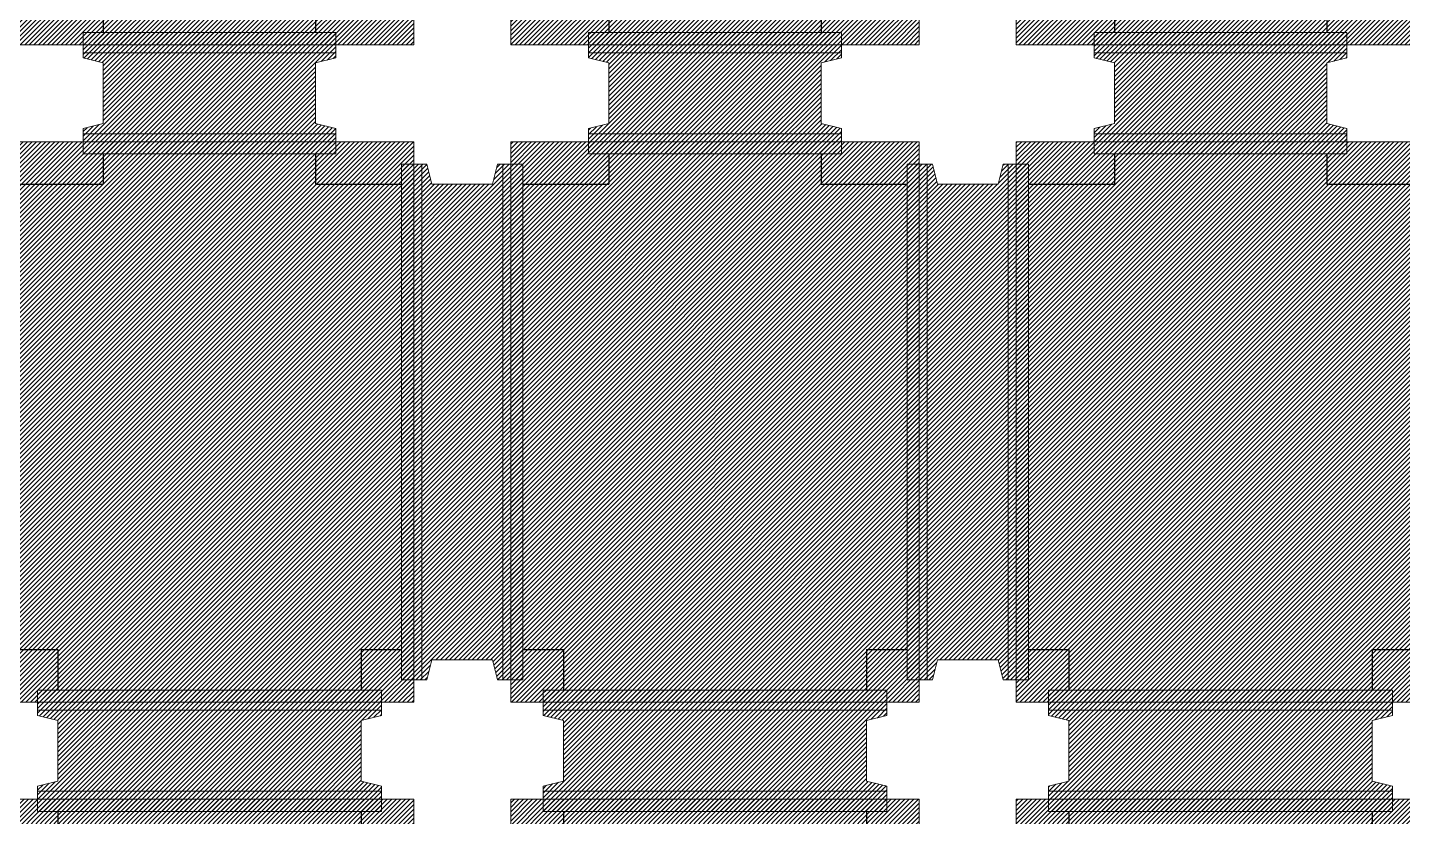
# Model space of a CAD drawing. Extents: x -2348 to 13861, y -546 to 4499.
# Drawn here: x 5580 to 6940, y 2219 to 2999 of the extents above; entities that cross this region are included whole.
import ezdxf

# ---------------------------------------------------------------- set-up
doc = ezdxf.new("R2010")
doc.units = 0
doc.header["$LTSCALE"] = 3
doc.linetypes.add('DASHED', pattern=[19.05, 12.7, -6.35])
for name, color, linetype in [('預鑄梁', 7, 'CONTINUOUS'), ('預鑄梁_HATCH', 253, 'CONTINUOUS'), ('預鑄梁_外緣', 7, 'DASHED'), ('預鑄版', 7, 'CONTINUOUS'), ('預鑄版_HATCH', 253, 'CONTINUOUS')]:
    doc.layers.add(name, color=color, linetype=linetype)

msp = doc.modelspace()

# ---------------------------------------------------------------- hatches: boundary and pattern name
at = {"layer": '預鑄梁_HATCH', "linetype": 'Continuous'}
h = msp.add_hatch(dxfattribs=at)
h.set_pattern_fill('ANSI31', color=256, style=0)
h.paths.add_polyline_path([(5634.817, 2873.783), (5884.817, 2873.783), (5884.817, 2873.783), (5884.817, 2885.783), (5884.817, 2893.783), (5884.817, 2898.783), (5864.817, 2903.783), (5864.817, 2963.783), (5884.817, 2968.783), (5884.817, 2973.783), (5884.817, 2981.783), (5884.817, 2993.783), (5884.817, 2993.783), (5634.817, 2993.783), (5634.817, 2993.783), (5634.817, 2981.783), (5634.817, 2973.783), (5634.817, 2968.783), (5654.817, 2963.783), (5654.817, 2903.783), (5634.817, 2898.783), (5634.817, 2893.783), (5634.817, 2885.783)], flags=17)
h = msp.add_hatch(dxfattribs=at)
h.set_pattern_fill('ANSI31', color=256, style=0)
h.paths.add_polyline_path([(6134.817, 2873.783), (6384.817, 2873.783), (6384.817, 2873.783), (6384.817, 2885.783), (6384.817, 2893.783), (6384.817, 2898.783), (6364.817, 2903.783), (6364.817, 2963.783), (6384.817, 2968.783), (6384.817, 2973.783), (6384.817, 2981.783), (6384.817, 2993.783), (6384.817, 2993.783), (6134.817, 2993.783), (6134.817, 2993.783), (6134.817, 2981.783), (6134.817, 2973.783), (6134.817, 2968.783), (6154.817, 2963.783), (6154.817, 2903.783), (6134.817, 2898.783), (6134.817, 2893.783), (6134.817, 2885.783)], flags=17)
h = msp.add_hatch(dxfattribs=at)
h.set_pattern_fill('ANSI31', color=256, style=0)
h.paths.add_polyline_path([(6634.817, 2873.783), (6884.817, 2873.783), (6884.817, 2873.783), (6884.817, 2885.783), (6884.817, 2893.783), (6884.817, 2898.783), (6864.817, 2903.783), (6864.817, 2963.783), (6884.817, 2968.783), (6884.817, 2973.783), (6884.817, 2981.783), (6884.817, 2993.783), (6884.817, 2993.783), (6634.817, 2993.783), (6634.817, 2993.783), (6634.817, 2981.783), (6634.817, 2973.783), (6634.817, 2968.783), (6654.817, 2963.783), (6654.817, 2903.783), (6634.817, 2898.783), (6634.817, 2893.783), (6634.817, 2885.783)], flags=17)
h = msp.add_hatch(dxfattribs=at)
h.set_pattern_fill('ANSI31', color=256, style=0)
h.paths.add_polyline_path([(5949.817, 2353.783), (5961.817, 2353.783), (5969.817, 2353.783), (5974.817, 2353.783), (5979.817, 2373.783), (6039.817, 2373.783), (6044.817, 2353.783), (6049.817, 2353.783), (6057.817, 2353.783), (6069.817, 2353.783), (6069.817, 2353.783), (6069.817, 2863.783), (6069.817, 2863.783), (6057.817, 2863.783), (6049.817, 2863.783), (6044.817, 2863.783), (6039.817, 2843.783), (5979.817, 2843.783), (5974.817, 2863.783), (5969.817, 2863.783), (5961.817, 2863.783), (5949.817, 2863.783), (5949.817, 2863.783)], flags=17)
h = msp.add_hatch(dxfattribs=at)
h.set_pattern_fill('ANSI31', color=256, style=0)
h.paths.add_polyline_path([(6449.817, 2353.783), (6461.817, 2353.783), (6469.817, 2353.783), (6474.817, 2353.783), (6479.817, 2373.783), (6539.817, 2373.783), (6544.817, 2353.783), (6549.817, 2353.783), (6557.817, 2353.783), (6569.817, 2353.783), (6569.817, 2353.783), (6569.817, 2863.783), (6569.817, 2863.783), (6557.817, 2863.783), (6549.817, 2863.783), (6544.817, 2863.783), (6539.817, 2843.783), (6479.817, 2843.783), (6474.817, 2863.783), (6469.817, 2863.783), (6461.817, 2863.783), (6449.817, 2863.783), (6449.817, 2863.783)], flags=17)
h = msp.add_hatch(dxfattribs=at)
h.set_pattern_fill('ANSI31', color=256, style=0)
h.paths.add_polyline_path([(5589.817, 2223.783), (5929.817, 2223.783), (5929.817, 2223.783), (5929.817, 2235.783), (5929.817, 2243.783), (5929.817, 2248.783), (5909.817, 2253.783), (5909.817, 2313.783), (5929.817, 2318.783), (5929.817, 2323.783), (5929.817, 2331.783), (5929.817, 2343.783), (5929.817, 2343.783), (5589.817, 2343.783), (5589.817, 2343.783), (5589.817, 2331.783), (5589.817, 2323.783), (5589.817, 2318.783), (5609.817, 2313.783), (5609.817, 2253.783), (5589.817, 2248.783), (5589.817, 2243.783), (5589.817, 2235.783)], flags=17)
h = msp.add_hatch(dxfattribs=at)
h.set_pattern_fill('ANSI31', color=256, style=0)
h.paths.add_polyline_path([(6089.817, 2223.783), (6429.817, 2223.783), (6429.817, 2223.783), (6429.817, 2235.783), (6429.817, 2243.783), (6429.817, 2248.783), (6409.817, 2253.783), (6409.817, 2313.783), (6429.817, 2318.783), (6429.817, 2323.783), (6429.817, 2331.783), (6429.817, 2343.783), (6429.817, 2343.783), (6089.817, 2343.783), (6089.817, 2343.783), (6089.817, 2331.783), (6089.817, 2323.783), (6089.817, 2318.783), (6109.817, 2313.783), (6109.817, 2253.783), (6089.817, 2248.783), (6089.817, 2243.783), (6089.817, 2235.783)], flags=17)
h = msp.add_hatch(dxfattribs=at)
h.set_pattern_fill('ANSI31', color=256, style=0)
h.paths.add_polyline_path([(6589.817, 2223.783), (6929.817, 2223.783), (6929.817, 2223.783), (6929.817, 2235.783), (6929.817, 2243.783), (6929.817, 2248.783), (6909.817, 2253.783), (6909.817, 2313.783), (6929.817, 2318.783), (6929.817, 2323.783), (6929.817, 2331.783), (6929.817, 2343.783), (6929.817, 2343.783), (6589.817, 2343.783), (6589.817, 2343.783), (6589.817, 2331.783), (6589.817, 2323.783), (6589.817, 2318.783), (6609.817, 2313.783), (6609.817, 2253.783), (6589.817, 2248.783), (6589.817, 2243.783), (6589.817, 2235.783)], flags=17)
at = {"layer": '預鑄版_HATCH', "linetype": 'Continuous'}
h = msp.add_hatch(dxfattribs=at)
h.set_pattern_fill('ANSI31', color=256, style=0)
h.paths.add_polyline_path([(5557.817, 2981.783), (5961.817, 2981.783), (5961.817, 3535.783), (5557.817, 3535.783)], flags=17)
h = msp.add_hatch(dxfattribs=at)
h.set_pattern_fill('ANSI31', color=256, style=0)
h.paths.add_polyline_path([(6057.817, 2981.783), (6461.817, 2981.783), (6461.817, 3535.783), (6057.817, 3535.783)], flags=17)
h = msp.add_hatch(dxfattribs=at)
h.set_pattern_fill('ANSI31', color=256, style=0)
h.paths.add_polyline_path([(6557.817, 2981.783), (6961.817, 2981.783), (6961.817, 3535.783), (6557.817, 3535.783)], flags=17)
h = msp.add_hatch(dxfattribs=at)
h.set_pattern_fill('ANSI31', color=256, style=0)
h.paths.add_polyline_path([(5557.817, 2331.783), (5961.817, 2331.783), (5961.817, 2885.783), (5557.817, 2885.783)], flags=17)
h = msp.add_hatch(dxfattribs=at)
h.set_pattern_fill('ANSI31', color=256, style=0)
h.paths.add_polyline_path([(6057.817, 2331.783), (6461.817, 2331.783), (6461.817, 2885.783), (6057.817, 2885.783)], flags=17)
h = msp.add_hatch(dxfattribs=at)
h.set_pattern_fill('ANSI31', color=256, style=0)
h.paths.add_polyline_path([(6557.817, 2331.783), (6961.817, 2331.783), (6961.817, 2885.783), (6557.817, 2885.783)], flags=17)
h = msp.add_hatch(dxfattribs=at)
h.set_pattern_fill('ANSI31', color=256, style=0)
h.paths.add_polyline_path([(5557.817, 1681.783), (5961.817, 1681.783), (5961.817, 2235.783), (5557.817, 2235.783)], flags=17)
h = msp.add_hatch(dxfattribs=at)
h.set_pattern_fill('ANSI31', color=256, style=0)
h.paths.add_polyline_path([(6057.817, 1681.783), (6461.817, 1681.783), (6461.817, 2235.783), (6057.817, 2235.783)], flags=17)
h = msp.add_hatch(dxfattribs=at)
h.set_pattern_fill('ANSI31', color=256, style=0)
h.paths.add_polyline_path([(6557.817, 1681.783), (6961.817, 1681.783), (6961.817, 2235.783), (6557.817, 2235.783)], flags=17)

# ---------------------------------------------------------------- linework, layer by layer
at = {"layer": '預鑄梁', "lineweight": 5}
for p, q in [((5654.817, 2993.783, 140), (5634.817, 2993.783, 140)), ((5634.817, 2993.783, 140), (5634.817, 2981.783, 140)), ((5864.817, 2993.783, 140), (5654.817, 2993.783, 140)), ((5884.817, 2993.783, 140), (5864.817, 2993.783, 140)), ((5884.817, 2981.783, 140), (5884.817, 2993.783, 140)), ((6154.817, 2993.783, 140), (6134.817, 2993.783, 140)), ((6134.817, 2993.783, 140), (6134.817, 2981.783, 140)), ((6364.817, 2993.783, 140), (6154.817, 2993.783, 140)), ((6384.817, 2993.783, 140), (6364.817, 2993.783, 140)), ((6384.817, 2981.783, 140), (6384.817, 2993.783, 140)), ((6654.817, 2993.783, 140), (6634.817, 2993.783, 140)), ((6634.817, 2993.783, 140), (6634.817, 2981.783, 140)), ((6864.817, 2993.783, 140), (6654.817, 2993.783, 140)), ((6884.817, 2993.783, 140), (6864.817, 2993.783, 140)), ((6884.817, 2981.783, 140), (6884.817, 2993.783, 140)), ((5654.817, 2981.783, 140), (5634.817, 2981.783, 140)), ((5634.817, 2981.783, 140), (5634.817, 2973.783, 127)), ((5634.817, 2981.783, 140), (5654.817, 2981.783, 140)), ((5864.817, 2981.783, 140), (5654.817, 2981.783, 140)), ((5654.817, 2981.783, 140), (5864.817, 2981.783, 140)), ((5884.817, 2981.783, 140), (5864.817, 2981.783, 140)), ((5864.817, 2981.783, 140), (5884.817, 2981.783, 140)), ((5884.817, 2973.783, 127), (5884.817, 2981.783, 140)), ((6154.817, 2981.783, 140), (6134.817, 2981.783, 140)), ((6134.817, 2981.783, 140), (6134.817, 2973.783, 127)), ((6134.817, 2981.783, 140), (6154.817, 2981.783, 140)), ((6364.817, 2981.783, 140), (6154.817, 2981.783, 140)), ((6154.817, 2981.783, 140), (6364.817, 2981.783, 140)), ((6384.817, 2981.783, 140), (6364.817, 2981.783, 140)), ((6364.817, 2981.783, 140), (6384.817, 2981.783, 140)), ((6384.817, 2973.783, 127), (6384.817, 2981.783, 140)), ((6654.817, 2981.783, 140), (6634.817, 2981.783, 140)), ((6634.817, 2981.783, 140), (6634.817, 2973.783, 127)), ((6634.817, 2981.783, 140), (6654.817, 2981.783, 140)), ((6864.817, 2981.783, 140), (6654.817, 2981.783, 140)), ((6654.817, 2981.783, 140), (6864.817, 2981.783, 140)), ((6884.817, 2981.783, 140), (6864.817, 2981.783, 140)), ((6864.817, 2981.783, 140), (6884.817, 2981.783, 140)), ((6884.817, 2973.783, 127), (6884.817, 2981.783, 140)), ((5654.817, 2973.783, 127), (5634.817, 2973.783, 127)), ((5634.817, 2973.783, 127), (5634.817, 2968.783, 127)), ((5634.817, 2973.783, 127), (5654.817, 2973.783, 127)), ((5634.817, 2968.783, 127), (5654.817, 2963.783, 127)), ((5654.817, 2973.783, 127), (5864.817, 2973.783, 127)), ((5864.817, 2973.783, 127), (5654.817, 2973.783, 127)), ((5884.817, 2973.783, 127), (5864.817, 2973.783, 127)), ((5864.817, 2973.783, 127), (5884.817, 2973.783, 127)), ((5864.817, 2963.783, 127), (5884.817, 2968.783, 127)), ((5884.817, 2968.783, 127), (5884.817, 2973.783, 127)), ((6154.817, 2973.783, 127), (6134.817, 2973.783, 127)), ((6134.817, 2973.783, 127), (6134.817, 2968.783, 127)), ((6134.817, 2973.783, 127), (6154.817, 2973.783, 127)), ((6134.817, 2968.783, 127), (6154.817, 2963.783, 127)), ((6154.817, 2973.783, 127), (6364.817, 2973.783, 127)), ((6364.817, 2973.783, 127), (6154.817, 2973.783, 127)), ((6384.817, 2973.783, 127), (6364.817, 2973.783, 127)), ((6364.817, 2973.783, 127), (6384.817, 2973.783, 127)), ((6364.817, 2963.783, 127), (6384.817, 2968.783, 127)), ((6384.817, 2968.783, 127), (6384.817, 2973.783, 127)), ((6654.817, 2973.783, 127), (6634.817, 2973.783, 127)), ((6634.817, 2973.783, 127), (6634.817, 2968.783, 127)), ((6634.817, 2973.783, 127), (6654.817, 2973.783, 127)), ((6634.817, 2968.783, 127), (6654.817, 2963.783, 127)), ((6654.817, 2973.783, 127), (6864.817, 2973.783, 127)), ((6864.817, 2973.783, 127), (6654.817, 2973.783, 127)), ((6884.817, 2973.783, 127), (6864.817, 2973.783, 127)), ((6864.817, 2973.783, 127), (6884.817, 2973.783, 127)), ((6864.817, 2963.783, 127), (6884.817, 2968.783, 127)), ((6884.817, 2968.783, 127), (6884.817, 2973.783, 127)), ((5654.817, 2963.783, 127), (5654.817, 2903.783, 127)), ((5864.817, 2903.783, 127), (5864.817, 2963.783, 127)), ((6154.817, 2963.783, 127), (6154.817, 2903.783, 127)), ((6364.817, 2903.783, 127), (6364.817, 2963.783, 127)), ((6654.817, 2963.783, 127), (6654.817, 2903.783, 127)), ((6864.817, 2903.783, 127), (6864.817, 2963.783, 127)), ((5654.817, 2903.783, 127), (5634.817, 2898.783, 127)), ((5634.817, 2898.783, 127), (5634.817, 2893.783, 127)), ((5884.817, 2898.783, 127), (5864.817, 2903.783, 127)), ((5884.817, 2893.783, 127), (5884.817, 2898.783, 127)), ((6154.817, 2903.783, 127), (6134.817, 2898.783, 127)), ((6134.817, 2898.783, 127), (6134.817, 2893.783, 127)), ((6384.817, 2898.783, 127), (6364.817, 2903.783, 127)), ((6384.817, 2893.783, 127), (6384.817, 2898.783, 127)), ((6654.817, 2903.783, 127), (6634.817, 2898.783, 127)), ((6634.817, 2898.783, 127), (6634.817, 2893.783, 127)), ((6884.817, 2898.783, 127), (6864.817, 2903.783, 127)), ((6884.817, 2893.783, 127), (6884.817, 2898.783, 127)), ((5634.817, 2893.783, 127), (5654.817, 2893.783, 127)), ((5654.817, 2893.783, 127), (5634.817, 2893.783, 127)), ((5634.817, 2893.783, 127), (5634.817, 2885.783, 143)), ((5634.817, 2885.783, 143), (5654.817, 2885.783, 143)), ((5654.817, 2885.783, 143), (5634.817, 2885.783, 143)), ((5634.817, 2885.783, 143), (5634.817, 2873.783, 143)), ((5864.817, 2893.783, 127), (5654.817, 2893.783, 127)), ((5654.817, 2893.783, 127), (5864.817, 2893.783, 127)), ((5864.817, 2885.783, 143), (5654.817, 2885.783, 143)), ((5654.817, 2885.783, 143), (5864.817, 2885.783, 143)), ((5864.817, 2893.783, 127), (5884.817, 2893.783, 127)), ((5884.817, 2893.783, 127), (5864.817, 2893.783, 127)), ((5864.817, 2885.783, 143), (5884.817, 2885.783, 143)), ((5884.817, 2885.783, 143), (5864.817, 2885.783, 143)), ((5884.817, 2885.783, 143), (5884.817, 2893.783, 127)), ((5884.817, 2873.783, 143), (5884.817, 2885.783, 143)), ((6134.817, 2893.783, 127), (6154.817, 2893.783, 127)), ((6154.817, 2893.783, 127), (6134.817, 2893.783, 127)), ((6134.817, 2893.783, 127), (6134.817, 2885.783, 143)), ((6134.817, 2885.783, 143), (6154.817, 2885.783, 143)), ((6154.817, 2885.783, 143), (6134.817, 2885.783, 143)), ((6134.817, 2885.783, 143), (6134.817, 2873.783, 143)), ((6364.817, 2893.783, 127), (6154.817, 2893.783, 127)), ((6154.817, 2893.783, 127), (6364.817, 2893.783, 127)), ((6364.817, 2885.783, 143), (6154.817, 2885.783, 143)), ((6154.817, 2885.783, 143), (6364.817, 2885.783, 143)), ((6364.817, 2893.783, 127), (6384.817, 2893.783, 127)), ((6384.817, 2893.783, 127), (6364.817, 2893.783, 127)), ((6364.817, 2885.783, 143), (6384.817, 2885.783, 143)), ((6384.817, 2885.783, 143), (6364.817, 2885.783, 143)), ((6384.817, 2885.783, 143), (6384.817, 2893.783, 127)), ((6384.817, 2873.783, 143), (6384.817, 2885.783, 143)), ((6634.817, 2893.783, 127), (6654.817, 2893.783, 127)), ((6654.817, 2893.783, 127), (6634.817, 2893.783, 127)), ((6634.817, 2893.783, 127), (6634.817, 2885.783, 143)), ((6634.817, 2885.783, 143), (6654.817, 2885.783, 143)), ((6654.817, 2885.783, 143), (6634.817, 2885.783, 143)), ((6634.817, 2885.783, 143), (6634.817, 2873.783, 143)), ((6864.817, 2893.783, 127), (6654.817, 2893.783, 127)), ((6654.817, 2893.783, 127), (6864.817, 2893.783, 127)), ((6864.817, 2885.783, 143), (6654.817, 2885.783, 143)), ((6654.817, 2885.783, 143), (6864.817, 2885.783, 143)), ((6864.817, 2893.783, 127), (6884.817, 2893.783, 127)), ((6884.817, 2893.783, 127), (6864.817, 2893.783, 127)), ((6864.817, 2885.783, 143), (6884.817, 2885.783, 143)), ((6884.817, 2885.783, 143), (6864.817, 2885.783, 143)), ((6884.817, 2885.783, 143), (6884.817, 2893.783, 127)), ((6884.817, 2873.783, 143), (6884.817, 2885.783, 143)), ((5634.817, 2873.783, 143), (5654.817, 2873.783, 143)), ((5654.817, 2873.783, 143), (5864.817, 2873.783, 143)), ((5864.817, 2873.783, 143), (5884.817, 2873.783, 143)), ((6134.817, 2873.783, 143), (6154.817, 2873.783, 143)), ((6154.817, 2873.783, 143), (6364.817, 2873.783, 143)), ((6364.817, 2873.783, 143), (6384.817, 2873.783, 143)), ((6634.817, 2873.783, 143), (6654.817, 2873.783, 143)), ((6654.817, 2873.783, 143), (6864.817, 2873.783, 143)), ((6864.817, 2873.783, 143), (6884.817, 2873.783, 143)), ((5961.817, 2863.783, 143), (5949.817, 2863.783, 143)), ((5949.817, 2863.783, 143), (5949.817, 2843.783, 143)), ((5969.817, 2863.783, 127), (5961.817, 2863.783, 143)), ((5961.817, 2863.783, 143), (5961.817, 2843.783, 143)), ((5961.817, 2843.783, 143), (5961.817, 2863.783, 143)), ((5974.817, 2863.783, 127), (5969.817, 2863.783, 127)), ((5969.817, 2863.783, 127), (5969.817, 2843.783, 127)), ((5969.817, 2843.783, 127), (5969.817, 2863.783, 127)), ((5979.817, 2843.783, 127), (5974.817, 2863.783, 127)), ((6044.817, 2863.783, 127), (6039.817, 2843.783, 127)), ((6049.817, 2863.783, 127), (6044.817, 2863.783, 127)), ((6049.817, 2843.783, 127), (6049.817, 2863.783, 127)), ((6049.817, 2863.783, 127), (6049.817, 2843.783, 127)), ((6057.817, 2863.783, 143), (6049.817, 2863.783, 127)), ((6057.817, 2843.783, 143), (6057.817, 2863.783, 143)), ((6057.817, 2863.783, 143), (6057.817, 2843.783, 143)), ((6069.817, 2863.783, 143), (6057.817, 2863.783, 143)), ((6069.817, 2843.783, 143), (6069.817, 2863.783, 143)), ((6461.817, 2863.783, 143), (6449.817, 2863.783, 143)), ((6449.817, 2863.783, 143), (6449.817, 2843.783, 143)), ((6469.817, 2863.783, 127), (6461.817, 2863.783, 143)), ((6461.817, 2863.783, 143), (6461.817, 2843.783, 143)), ((6461.817, 2843.783, 143), (6461.817, 2863.783, 143)), ((6474.817, 2863.783, 127), (6469.817, 2863.783, 127)), ((6469.817, 2863.783, 127), (6469.817, 2843.783, 127)), ((6469.817, 2843.783, 127), (6469.817, 2863.783, 127)), ((6479.817, 2843.783, 127), (6474.817, 2863.783, 127)), ((6544.817, 2863.783, 127), (6539.817, 2843.783, 127)), ((6549.817, 2863.783, 127), (6544.817, 2863.783, 127)), ((6549.817, 2843.783, 127), (6549.817, 2863.783, 127)), ((6549.817, 2863.783, 127), (6549.817, 2843.783, 127)), ((6557.817, 2863.783, 143), (6549.817, 2863.783, 127)), ((6557.817, 2843.783, 143), (6557.817, 2863.783, 143)), ((6557.817, 2863.783, 143), (6557.817, 2843.783, 143)), ((6569.817, 2863.783, 143), (6557.817, 2863.783, 143)), ((6569.817, 2843.783, 143), (6569.817, 2863.783, 143)), ((5949.817, 2843.783, 143), (5949.817, 2373.783, 143)), ((5961.817, 2843.783, 143), (5961.817, 2373.783, 143)), ((5961.817, 2373.783, 143), (5961.817, 2843.783, 143)), ((5969.817, 2373.783, 127), (5969.817, 2843.783, 127)), ((5969.817, 2843.783, 127), (5969.817, 2373.783, 127)), ((6039.817, 2843.783, 127), (5979.817, 2843.783, 127)), ((6049.817, 2843.783, 127), (6049.817, 2373.783, 127)), ((6049.817, 2373.783, 127), (6049.817, 2843.783, 127)), ((6057.817, 2843.783, 143), (6057.817, 2373.783, 143)), ((6057.817, 2373.783, 143), (6057.817, 2843.783, 143)), ((6069.817, 2373.783, 143), (6069.817, 2843.783, 143)), ((6449.817, 2843.783, 143), (6449.817, 2373.783, 143)), ((6461.817, 2843.783, 143), (6461.817, 2373.783, 143)), ((6461.817, 2373.783, 143), (6461.817, 2843.783, 143)), ((6469.817, 2373.783, 127), (6469.817, 2843.783, 127)), ((6469.817, 2843.783, 127), (6469.817, 2373.783, 127)), ((6539.817, 2843.783, 127), (6479.817, 2843.783, 127)), ((6549.817, 2843.783, 127), (6549.817, 2373.783, 127)), ((6549.817, 2373.783, 127), (6549.817, 2843.783, 127)), ((6557.817, 2843.783, 143), (6557.817, 2373.783, 143)), ((6557.817, 2373.783, 143), (6557.817, 2843.783, 143)), ((6569.817, 2373.783, 143), (6569.817, 2843.783, 143)), ((5949.817, 2373.783, 143), (5949.817, 2353.783, 143)), ((5961.817, 2373.783, 143), (5961.817, 2353.783, 143)), ((5961.817, 2353.783, 143), (5961.817, 2373.783, 143)), ((5969.817, 2373.783, 127), (5969.817, 2353.783, 127)), ((5969.817, 2353.783, 127), (5969.817, 2373.783, 127)), ((5974.817, 2353.783, 127), (5979.817, 2373.783, 127)), ((5979.817, 2373.783, 127), (6039.817, 2373.783, 127)), ((6039.817, 2373.783, 127), (6044.817, 2353.783, 127)), ((6049.817, 2353.783, 127), (6049.817, 2373.783, 127)), ((6049.817, 2373.783, 127), (6049.817, 2353.783, 127)), ((6057.817, 2353.783, 143), (6057.817, 2373.783, 143)), ((6057.817, 2373.783, 143), (6057.817, 2353.783, 143)), ((6069.817, 2353.783, 143), (6069.817, 2373.783, 143)), ((6449.817, 2373.783, 143), (6449.817, 2353.783, 143)), ((6461.817, 2373.783, 143), (6461.817, 2353.783, 143)), ((6461.817, 2353.783, 143), (6461.817, 2373.783, 143)), ((6469.817, 2373.783, 127), (6469.817, 2353.783, 127)), ((6469.817, 2353.783, 127), (6469.817, 2373.783, 127)), ((6474.817, 2353.783, 127), (6479.817, 2373.783, 127)), ((6479.817, 2373.783, 127), (6539.817, 2373.783, 127)), ((6539.817, 2373.783, 127), (6544.817, 2353.783, 127)), ((6549.817, 2353.783, 127), (6549.817, 2373.783, 127)), ((6549.817, 2373.783, 127), (6549.817, 2353.783, 127)), ((6557.817, 2353.783, 143), (6557.817, 2373.783, 143)), ((6557.817, 2373.783, 143), (6557.817, 2353.783, 143)), ((6569.817, 2353.783, 143), (6569.817, 2373.783, 143)), ((5949.817, 2353.783, 143), (5961.817, 2353.783, 143)), ((5961.817, 2353.783, 143), (5969.817, 2353.783, 127)), ((5969.817, 2353.783, 127), (5974.817, 2353.783, 127)), ((6044.817, 2353.783, 127), (6049.817, 2353.783, 127)), ((6049.817, 2353.783, 127), (6057.817, 2353.783, 143)), ((6057.817, 2353.783, 143), (6069.817, 2353.783, 143)), ((6449.817, 2353.783, 143), (6461.817, 2353.783, 143)), ((6461.817, 2353.783, 143), (6469.817, 2353.783, 127)), ((6469.817, 2353.783, 127), (6474.817, 2353.783, 127)), ((6544.817, 2353.783, 127), (6549.817, 2353.783, 127)), ((6549.817, 2353.783, 127), (6557.817, 2353.783, 143)), ((6557.817, 2353.783, 143), (6569.817, 2353.783, 143)), ((5609.817, 2343.783, 143), (5589.817, 2343.783, 143)), ((5589.817, 2343.783, 143), (5589.817, 2331.783, 143)), ((5909.817, 2343.783, 143), (5609.817, 2343.783, 143)), ((5929.817, 2343.783, 143), (5909.817, 2343.783, 143)), ((5929.817, 2331.783, 143), (5929.817, 2343.783, 143)), ((6109.817, 2343.783, 143), (6089.817, 2343.783, 143)), ((6089.817, 2343.783, 143), (6089.817, 2331.783, 143)), ((6409.817, 2343.783, 143), (6109.817, 2343.783, 143)), ((6429.817, 2343.783, 143), (6409.817, 2343.783, 143)), ((6429.817, 2331.783, 143), (6429.817, 2343.783, 143)), ((6609.817, 2343.783, 143), (6589.817, 2343.783, 143)), ((6589.817, 2343.783, 143), (6589.817, 2331.783, 143)), ((6909.817, 2343.783, 143), (6609.817, 2343.783, 143)), ((6929.817, 2343.783, 143), (6909.817, 2343.783, 143)), ((6929.817, 2331.783, 143), (6929.817, 2343.783, 143)), ((5609.817, 2331.783, 143), (5589.817, 2331.783, 143)), ((5589.817, 2331.783, 143), (5589.817, 2323.783, 130)), ((5589.817, 2331.783, 143), (5609.817, 2331.783, 143)), ((5909.817, 2331.783, 143), (5609.817, 2331.783, 143)), ((5609.817, 2331.783, 143), (5909.817, 2331.783, 143)), ((5929.817, 2331.783, 143), (5909.817, 2331.783, 143)), ((5909.817, 2331.783, 143), (5929.817, 2331.783, 143)), ((5929.817, 2323.783, 130), (5929.817, 2331.783, 143)), ((6109.817, 2331.783, 143), (6089.817, 2331.783, 143)), ((6089.817, 2331.783, 143), (6089.817, 2323.783, 130)), ((6089.817, 2331.783, 143), (6109.817, 2331.783, 143)), ((6409.817, 2331.783, 143), (6109.817, 2331.783, 143)), ((6109.817, 2331.783, 143), (6409.817, 2331.783, 143)), ((6429.817, 2331.783, 143), (6409.817, 2331.783, 143)), ((6409.817, 2331.783, 143), (6429.817, 2331.783, 143)), ((6429.817, 2323.783, 130), (6429.817, 2331.783, 143)), ((6609.817, 2331.783, 143), (6589.817, 2331.783, 143)), ((6589.817, 2331.783, 143), (6589.817, 2323.783, 130)), ((6589.817, 2331.783, 143), (6609.817, 2331.783, 143)), ((6909.817, 2331.783, 143), (6609.817, 2331.783, 143)), ((6609.817, 2331.783, 143), (6909.817, 2331.783, 143)), ((6929.817, 2331.783, 143), (6909.817, 2331.783, 143)), ((6909.817, 2331.783, 143), (6929.817, 2331.783, 143)), ((6929.817, 2323.783, 130), (6929.817, 2331.783, 143)), ((5609.817, 2323.783, 130), (5589.817, 2323.783, 130)), ((5589.817, 2323.783, 130), (5589.817, 2318.783, 130)), ((5589.817, 2323.783, 130), (5609.817, 2323.783, 130)), ((5589.817, 2318.783, 130), (5609.817, 2313.783, 130)), ((5609.817, 2323.783, 130), (5909.817, 2323.783, 130)), ((5909.817, 2323.783, 130), (5609.817, 2323.783, 130)), ((5609.817, 2313.783, 130), (5609.817, 2253.783, 130)), ((5929.817, 2323.783, 130), (5909.817, 2323.783, 130)), ((5909.817, 2323.783, 130), (5929.817, 2323.783, 130)), ((5909.817, 2313.783, 130), (5929.817, 2318.783, 130)), ((5909.817, 2253.783, 130), (5909.817, 2313.783, 130)), ((5929.817, 2318.783, 130), (5929.817, 2323.783, 130)), ((6109.817, 2323.783, 130), (6089.817, 2323.783, 130)), ((6089.817, 2323.783, 130), (6089.817, 2318.783, 130)), ((6089.817, 2323.783, 130), (6109.817, 2323.783, 130)), ((6089.817, 2318.783, 130), (6109.817, 2313.783, 130)), ((6109.817, 2323.783, 130), (6409.817, 2323.783, 130)), ((6409.817, 2323.783, 130), (6109.817, 2323.783, 130)), ((6109.817, 2313.783, 130), (6109.817, 2253.783, 130)), ((6429.817, 2323.783, 130), (6409.817, 2323.783, 130)), ((6409.817, 2323.783, 130), (6429.817, 2323.783, 130)), ((6409.817, 2313.783, 130), (6429.817, 2318.783, 130)), ((6409.817, 2253.783, 130), (6409.817, 2313.783, 130)), ((6429.817, 2318.783, 130), (6429.817, 2323.783, 130)), ((6609.817, 2323.783, 130), (6589.817, 2323.783, 130)), ((6589.817, 2323.783, 130), (6589.817, 2318.783, 130)), ((6589.817, 2323.783, 130), (6609.817, 2323.783, 130)), ((6589.817, 2318.783, 130), (6609.817, 2313.783, 130)), ((6609.817, 2323.783, 130), (6909.817, 2323.783, 130)), ((6909.817, 2323.783, 130), (6609.817, 2323.783, 130)), ((6609.817, 2313.783, 130), (6609.817, 2253.783, 130)), ((6929.817, 2323.783, 130), (6909.817, 2323.783, 130)), ((6909.817, 2323.783, 130), (6929.817, 2323.783, 130)), ((6909.817, 2313.783, 130), (6929.817, 2318.783, 130)), ((6909.817, 2253.783, 130), (6909.817, 2313.783, 130)), ((6929.817, 2318.783, 130), (6929.817, 2323.783, 130)), ((5609.817, 2253.783, 130), (5589.817, 2248.783, 130)), ((5589.817, 2248.783, 130), (5589.817, 2243.783, 130)), ((5929.817, 2248.783, 130), (5909.817, 2253.783, 130)), ((5929.817, 2243.783, 130), (5929.817, 2248.783, 130)), ((6109.817, 2253.783, 130), (6089.817, 2248.783, 130)), ((6089.817, 2248.783, 130), (6089.817, 2243.783, 130)), ((6429.817, 2248.783, 130), (6409.817, 2253.783, 130)), ((6429.817, 2243.783, 130), (6429.817, 2248.783, 130)), ((6609.817, 2253.783, 130), (6589.817, 2248.783, 130)), ((6589.817, 2248.783, 130), (6589.817, 2243.783, 130)), ((6929.817, 2248.783, 130), (6909.817, 2253.783, 130)), ((6929.817, 2243.783, 130), (6929.817, 2248.783, 130)), ((5589.817, 2243.783, 130), (5609.817, 2243.783, 130)), ((5609.817, 2243.783, 130), (5589.817, 2243.783, 130)), ((5589.817, 2243.783, 130), (5589.817, 2235.783, 146)), ((5589.817, 2235.783, 146), (5609.817, 2235.783, 146)), ((5609.817, 2235.783, 146), (5589.817, 2235.783, 146)), ((5589.817, 2235.783, 146), (5589.817, 2223.783, 146)), ((5909.817, 2243.783, 130), (5609.817, 2243.783, 130)), ((5609.817, 2243.783, 130), (5909.817, 2243.783, 130)), ((5909.817, 2235.783, 146), (5609.817, 2235.783, 146)), ((5609.817, 2235.783, 146), (5909.817, 2235.783, 146)), ((5909.817, 2243.783, 130), (5929.817, 2243.783, 130)), ((5929.817, 2243.783, 130), (5909.817, 2243.783, 130)), ((5909.817, 2235.783, 146), (5929.817, 2235.783, 146)), ((5929.817, 2235.783, 146), (5909.817, 2235.783, 146)), ((5929.817, 2235.783, 146), (5929.817, 2243.783, 130)), ((5929.817, 2223.783, 146), (5929.817, 2235.783, 146)), ((6089.817, 2243.783, 130), (6109.817, 2243.783, 130)), ((6109.817, 2243.783, 130), (6089.817, 2243.783, 130)), ((6089.817, 2243.783, 130), (6089.817, 2235.783, 146)), ((6089.817, 2235.783, 146), (6109.817, 2235.783, 146)), ((6109.817, 2235.783, 146), (6089.817, 2235.783, 146)), ((6089.817, 2235.783, 146), (6089.817, 2223.783, 146)), ((6409.817, 2243.783, 130), (6109.817, 2243.783, 130)), ((6109.817, 2243.783, 130), (6409.817, 2243.783, 130)), ((6409.817, 2235.783, 146), (6109.817, 2235.783, 146)), ((6109.817, 2235.783, 146), (6409.817, 2235.783, 146)), ((6409.817, 2243.783, 130), (6429.817, 2243.783, 130)), ((6429.817, 2243.783, 130), (6409.817, 2243.783, 130)), ((6409.817, 2235.783, 146), (6429.817, 2235.783, 146)), ((6429.817, 2235.783, 146), (6409.817, 2235.783, 146)), ((6429.817, 2235.783, 146), (6429.817, 2243.783, 130)), ((6429.817, 2223.783, 146), (6429.817, 2235.783, 146)), ((6589.817, 2243.783, 130), (6609.817, 2243.783, 130)), ((6609.817, 2243.783, 130), (6589.817, 2243.783, 130)), ((6589.817, 2243.783, 130), (6589.817, 2235.783, 146)), ((6589.817, 2235.783, 146), (6609.817, 2235.783, 146)), ((6609.817, 2235.783, 146), (6589.817, 2235.783, 146)), ((6589.817, 2235.783, 146), (6589.817, 2223.783, 146)), ((6909.817, 2243.783, 130), (6609.817, 2243.783, 130)), ((6609.817, 2243.783, 130), (6909.817, 2243.783, 130)), ((6909.817, 2235.783, 146), (6609.817, 2235.783, 146)), ((6609.817, 2235.783, 146), (6909.817, 2235.783, 146)), ((6909.817, 2243.783, 130), (6929.817, 2243.783, 130)), ((6929.817, 2243.783, 130), (6909.817, 2243.783, 130)), ((6909.817, 2235.783, 146), (6929.817, 2235.783, 146)), ((6929.817, 2235.783, 146), (6909.817, 2235.783, 146)), ((6929.817, 2235.783, 146), (6929.817, 2243.783, 130)), ((6929.817, 2223.783, 146), (6929.817, 2235.783, 146)), ((5589.817, 2223.783, 146), (5609.817, 2223.783, 146)), ((5609.817, 2223.783, 146), (5909.817, 2223.783, 146)), ((5909.817, 2223.783, 146), (5929.817, 2223.783, 146)), ((6089.817, 2223.783, 146), (6109.817, 2223.783, 146)), ((6109.817, 2223.783, 146), (6409.817, 2223.783, 146)), ((6409.817, 2223.783, 146), (6429.817, 2223.783, 146)), ((6589.817, 2223.783, 146), (6609.817, 2223.783, 146)), ((6609.817, 2223.783, 146), (6909.817, 2223.783, 146)), ((6909.817, 2223.783, 146), (6929.817, 2223.783, 146))]:
    msp.add_line(p, q, dxfattribs=at)
at = {"layer": '預鑄梁', "color": 1, "linetype": 'Continuous'}
for points in [[(5654.817, 3023.783), (5654.817, 2993.783)], [(5864.817, 3023.783), (5864.817, 2993.783)], [(6154.817, 3023.783), (6154.817, 2993.783)], [(6364.817, 3023.783), (6364.817, 2993.783)], [(6654.817, 3023.783), (6654.817, 2993.783)], [(6864.817, 3023.783), (6864.817, 2993.783)], [(5654.817, 2873.783), (5654.817, 2843.783)], [(5864.817, 2873.783), (5864.817, 2843.783)], [(6154.817, 2873.783), (6154.817, 2843.783)], [(6364.817, 2873.783), (6364.817, 2843.783)], [(6654.817, 2873.783), (6654.817, 2843.783)], [(6864.817, 2873.783), (6864.817, 2843.783)], [(5569.817, 2843.783), (5654.817, 2843.783)], [(5864.817, 2843.783), (5949.817, 2843.783)], [(6069.817, 2843.783), (6154.817, 2843.783)], [(6364.817, 2843.783), (6449.817, 2843.783)], [(6569.817, 2843.783), (6654.817, 2843.783)], [(6864.817, 2843.783), (6949.817, 2843.783)], [(5569.817, 2383.783), (5609.817, 2383.783)], [(5609.817, 2383.783), (5609.817, 2343.783)], [(5909.817, 2383.783), (5909.817, 2343.783)], [(5909.817, 2383.783), (5949.817, 2383.783)], [(6069.817, 2383.783), (6109.817, 2383.783)], [(6109.817, 2383.783), (6109.817, 2343.783)], [(6409.817, 2383.783), (6409.817, 2343.783)], [(6409.817, 2383.783), (6449.817, 2383.783)], [(6569.817, 2383.783), (6609.817, 2383.783)], [(6609.817, 2383.783), (6609.817, 2343.783)], [(6909.817, 2383.783), (6909.817, 2343.783)], [(6909.817, 2383.783), (6949.817, 2383.783)], [(5609.817, 2223.783), (5609.817, 2183.783)], [(5909.817, 2223.783), (5909.817, 2183.783)], [(6109.817, 2223.783), (6109.817, 2183.783)], [(6409.817, 2223.783), (6409.817, 2183.783)], [(6609.817, 2223.783), (6609.817, 2183.783)], [(6909.817, 2223.783), (6909.817, 2183.783)]]:
    msp.add_lwpolyline(points, dxfattribs=at)
at = {"layer": '預鑄梁_外緣', "lineweight": 5}
for p, q in [((5654.817, 2993.783, 140), (5634.817, 2993.783, 140)), ((5634.817, 2993.783, 140), (5634.817, 2981.783, 140)), ((5864.817, 2993.783, 140), (5654.817, 2993.783, 140)), ((5884.817, 2993.783, 140), (5864.817, 2993.783, 140)), ((5884.817, 2981.783, 140), (5884.817, 2993.783, 140)), ((6154.817, 2993.783, 140), (6134.817, 2993.783, 140)), ((6134.817, 2993.783, 140), (6134.817, 2981.783, 140)), ((6364.817, 2993.783, 140), (6154.817, 2993.783, 140)), ((6384.817, 2993.783, 140), (6364.817, 2993.783, 140)), ((6384.817, 2981.783, 140), (6384.817, 2993.783, 140)), ((6654.817, 2993.783, 140), (6634.817, 2993.783, 140)), ((6634.817, 2993.783, 140), (6634.817, 2981.783, 140)), ((6864.817, 2993.783, 140), (6654.817, 2993.783, 140)), ((6884.817, 2993.783, 140), (6864.817, 2993.783, 140)), ((6884.817, 2981.783, 140), (6884.817, 2993.783, 140)), ((5634.817, 2981.783, 140), (5634.817, 2973.783, 127)), ((5884.817, 2973.783, 127), (5884.817, 2981.783, 140)), ((6134.817, 2981.783, 140), (6134.817, 2973.783, 127)), ((6384.817, 2973.783, 127), (6384.817, 2981.783, 140)), ((6634.817, 2981.783, 140), (6634.817, 2973.783, 127)), ((6884.817, 2973.783, 127), (6884.817, 2981.783, 140)), ((5634.817, 2973.783, 127), (5634.817, 2968.783, 127)), ((5634.817, 2968.783, 127), (5654.817, 2963.783, 127)), ((5864.817, 2963.783, 127), (5884.817, 2968.783, 127)), ((5884.817, 2968.783, 127), (5884.817, 2973.783, 127)), ((6134.817, 2973.783, 127), (6134.817, 2968.783, 127)), ((6134.817, 2968.783, 127), (6154.817, 2963.783, 127)), ((6364.817, 2963.783, 127), (6384.817, 2968.783, 127)), ((6384.817, 2968.783, 127), (6384.817, 2973.783, 127)), ((6634.817, 2973.783, 127), (6634.817, 2968.783, 127)), ((6634.817, 2968.783, 127), (6654.817, 2963.783, 127)), ((6864.817, 2963.783, 127), (6884.817, 2968.783, 127)), ((6884.817, 2968.783, 127), (6884.817, 2973.783, 127)), ((5654.817, 2963.783, 127), (5654.817, 2903.783, 127)), ((5864.817, 2903.783, 127), (5864.817, 2963.783, 127)), ((6154.817, 2963.783, 127), (6154.817, 2903.783, 127)), ((6364.817, 2903.783, 127), (6364.817, 2963.783, 127)), ((6654.817, 2963.783, 127), (6654.817, 2903.783, 127)), ((6864.817, 2903.783, 127), (6864.817, 2963.783, 127)), ((5654.817, 2903.783, 127), (5634.817, 2898.783, 127)), ((5634.817, 2898.783, 127), (5634.817, 2893.783, 127)), ((5884.817, 2898.783, 127), (5864.817, 2903.783, 127)), ((5884.817, 2893.783, 127), (5884.817, 2898.783, 127)), ((6154.817, 2903.783, 127), (6134.817, 2898.783, 127)), ((6134.817, 2898.783, 127), (6134.817, 2893.783, 127)), ((6384.817, 2898.783, 127), (6364.817, 2903.783, 127)), ((6384.817, 2893.783, 127), (6384.817, 2898.783, 127)), ((6654.817, 2903.783, 127), (6634.817, 2898.783, 127)), ((6634.817, 2898.783, 127), (6634.817, 2893.783, 127)), ((6884.817, 2898.783, 127), (6864.817, 2903.783, 127)), ((6884.817, 2893.783, 127), (6884.817, 2898.783, 127)), ((5634.817, 2893.783, 127), (5634.817, 2885.783, 143)), ((5634.817, 2885.783, 143), (5634.817, 2873.783, 143)), ((5884.817, 2885.783, 143), (5884.817, 2893.783, 127)), ((5884.817, 2873.783, 143), (5884.817, 2885.783, 143)), ((6134.817, 2893.783, 127), (6134.817, 2885.783, 143)), ((6134.817, 2885.783, 143), (6134.817, 2873.783, 143)), ((6384.817, 2885.783, 143), (6384.817, 2893.783, 127)), ((6384.817, 2873.783, 143), (6384.817, 2885.783, 143)), ((6634.817, 2893.783, 127), (6634.817, 2885.783, 143)), ((6634.817, 2885.783, 143), (6634.817, 2873.783, 143)), ((6884.817, 2885.783, 143), (6884.817, 2893.783, 127)), ((6884.817, 2873.783, 143), (6884.817, 2885.783, 143)), ((5634.817, 2873.783, 143), (5654.817, 2873.783, 143)), ((5654.817, 2873.783, 143), (5864.817, 2873.783, 143)), ((5864.817, 2873.783, 143), (5884.817, 2873.783, 143)), ((6134.817, 2873.783, 143), (6154.817, 2873.783, 143)), ((6154.817, 2873.783, 143), (6364.817, 2873.783, 143)), ((6364.817, 2873.783, 143), (6384.817, 2873.783, 143)), ((6634.817, 2873.783, 143), (6654.817, 2873.783, 143)), ((6654.817, 2873.783, 143), (6864.817, 2873.783, 143)), ((6864.817, 2873.783, 143), (6884.817, 2873.783, 143)), ((5961.817, 2863.783, 143), (5949.817, 2863.783, 143)), ((5949.817, 2863.783, 143), (5949.817, 2843.783, 143)), ((5969.817, 2863.783, 127), (5961.817, 2863.783, 143)), ((5974.817, 2863.783, 127), (5969.817, 2863.783, 127)), ((5979.817, 2843.783, 127), (5974.817, 2863.783, 127)), ((6044.817, 2863.783, 127), (6039.817, 2843.783, 127)), ((6049.817, 2863.783, 127), (6044.817, 2863.783, 127)), ((6057.817, 2863.783, 143), (6049.817, 2863.783, 127)), ((6069.817, 2863.783, 143), (6057.817, 2863.783, 143)), ((6069.817, 2843.783, 143), (6069.817, 2863.783, 143)), ((6461.817, 2863.783, 143), (6449.817, 2863.783, 143)), ((6449.817, 2863.783, 143), (6449.817, 2843.783, 143)), ((6469.817, 2863.783, 127), (6461.817, 2863.783, 143)), ((6474.817, 2863.783, 127), (6469.817, 2863.783, 127)), ((6479.817, 2843.783, 127), (6474.817, 2863.783, 127)), ((6544.817, 2863.783, 127), (6539.817, 2843.783, 127)), ((6549.817, 2863.783, 127), (6544.817, 2863.783, 127)), ((6557.817, 2863.783, 143), (6549.817, 2863.783, 127)), ((6569.817, 2863.783, 143), (6557.817, 2863.783, 143)), ((6569.817, 2843.783, 143), (6569.817, 2863.783, 143)), ((5949.817, 2843.783, 143), (5949.817, 2373.783, 143)), ((6039.817, 2843.783, 127), (5979.817, 2843.783, 127)), ((6069.817, 2373.783, 143), (6069.817, 2843.783, 143)), ((6449.817, 2843.783, 143), (6449.817, 2373.783, 143)), ((6539.817, 2843.783, 127), (6479.817, 2843.783, 127)), ((6569.817, 2373.783, 143), (6569.817, 2843.783, 143)), ((5949.817, 2373.783, 143), (5949.817, 2353.783, 143)), ((5974.817, 2353.783, 127), (5979.817, 2373.783, 127)), ((5979.817, 2373.783, 127), (6039.817, 2373.783, 127)), ((6039.817, 2373.783, 127), (6044.817, 2353.783, 127)), ((6069.817, 2353.783, 143), (6069.817, 2373.783, 143)), ((6449.817, 2373.783, 143), (6449.817, 2353.783, 143)), ((6474.817, 2353.783, 127), (6479.817, 2373.783, 127)), ((6479.817, 2373.783, 127), (6539.817, 2373.783, 127)), ((6539.817, 2373.783, 127), (6544.817, 2353.783, 127)), ((6569.817, 2353.783, 143), (6569.817, 2373.783, 143)), ((5949.817, 2353.783, 143), (5961.817, 2353.783, 143)), ((5961.817, 2353.783, 143), (5969.817, 2353.783, 127)), ((5969.817, 2353.783, 127), (5974.817, 2353.783, 127)), ((6044.817, 2353.783, 127), (6049.817, 2353.783, 127)), ((6049.817, 2353.783, 127), (6057.817, 2353.783, 143)), ((6057.817, 2353.783, 143), (6069.817, 2353.783, 143)), ((6449.817, 2353.783, 143), (6461.817, 2353.783, 143)), ((6461.817, 2353.783, 143), (6469.817, 2353.783, 127)), ((6469.817, 2353.783, 127), (6474.817, 2353.783, 127)), ((6544.817, 2353.783, 127), (6549.817, 2353.783, 127)), ((6549.817, 2353.783, 127), (6557.817, 2353.783, 143)), ((6557.817, 2353.783, 143), (6569.817, 2353.783, 143)), ((5609.817, 2343.783, 143), (5589.817, 2343.783, 143)), ((5589.817, 2343.783, 143), (5589.817, 2331.783, 143)), ((5909.817, 2343.783, 143), (5609.817, 2343.783, 143)), ((5929.817, 2343.783, 143), (5909.817, 2343.783, 143)), ((5929.817, 2331.783, 143), (5929.817, 2343.783, 143)), ((6109.817, 2343.783, 143), (6089.817, 2343.783, 143)), ((6089.817, 2343.783, 143), (6089.817, 2331.783, 143)), ((6409.817, 2343.783, 143), (6109.817, 2343.783, 143)), ((6429.817, 2343.783, 143), (6409.817, 2343.783, 143)), ((6429.817, 2331.783, 143), (6429.817, 2343.783, 143)), ((6609.817, 2343.783, 143), (6589.817, 2343.783, 143)), ((6589.817, 2343.783, 143), (6589.817, 2331.783, 143)), ((6909.817, 2343.783, 143), (6609.817, 2343.783, 143)), ((6929.817, 2343.783, 143), (6909.817, 2343.783, 143)), ((6929.817, 2331.783, 143), (6929.817, 2343.783, 143)), ((5589.817, 2331.783, 143), (5589.817, 2323.783, 130)), ((5929.817, 2323.783, 130), (5929.817, 2331.783, 143)), ((6089.817, 2331.783, 143), (6089.817, 2323.783, 130)), ((6429.817, 2323.783, 130), (6429.817, 2331.783, 143)), ((6589.817, 2331.783, 143), (6589.817, 2323.783, 130)), ((6929.817, 2323.783, 130), (6929.817, 2331.783, 143)), ((5589.817, 2323.783, 130), (5589.817, 2318.783, 130)), ((5589.817, 2318.783, 130), (5609.817, 2313.783, 130)), ((5609.817, 2313.783, 130), (5609.817, 2253.783, 130)), ((5909.817, 2313.783, 130), (5929.817, 2318.783, 130)), ((5909.817, 2253.783, 130), (5909.817, 2313.783, 130)), ((5929.817, 2318.783, 130), (5929.817, 2323.783, 130)), ((6089.817, 2323.783, 130), (6089.817, 2318.783, 130)), ((6089.817, 2318.783, 130), (6109.817, 2313.783, 130)), ((6109.817, 2313.783, 130), (6109.817, 2253.783, 130)), ((6409.817, 2313.783, 130), (6429.817, 2318.783, 130)), ((6409.817, 2253.783, 130), (6409.817, 2313.783, 130)), ((6429.817, 2318.783, 130), (6429.817, 2323.783, 130)), ((6589.817, 2323.783, 130), (6589.817, 2318.783, 130)), ((6589.817, 2318.783, 130), (6609.817, 2313.783, 130)), ((6609.817, 2313.783, 130), (6609.817, 2253.783, 130)), ((6909.817, 2313.783, 130), (6929.817, 2318.783, 130)), ((6909.817, 2253.783, 130), (6909.817, 2313.783, 130)), ((6929.817, 2318.783, 130), (6929.817, 2323.783, 130)), ((5609.817, 2253.783, 130), (5589.817, 2248.783, 130)), ((5589.817, 2248.783, 130), (5589.817, 2243.783, 130)), ((5929.817, 2248.783, 130), (5909.817, 2253.783, 130)), ((5929.817, 2243.783, 130), (5929.817, 2248.783, 130)), ((6109.817, 2253.783, 130), (6089.817, 2248.783, 130)), ((6089.817, 2248.783, 130), (6089.817, 2243.783, 130)), ((6429.817, 2248.783, 130), (6409.817, 2253.783, 130)), ((6429.817, 2243.783, 130), (6429.817, 2248.783, 130)), ((6609.817, 2253.783, 130), (6589.817, 2248.783, 130)), ((6589.817, 2248.783, 130), (6589.817, 2243.783, 130)), ((6929.817, 2248.783, 130), (6909.817, 2253.783, 130)), ((6929.817, 2243.783, 130), (6929.817, 2248.783, 130)), ((5589.817, 2243.783, 130), (5589.817, 2235.783, 146)), ((5589.817, 2235.783, 146), (5589.817, 2223.783, 146)), ((5929.817, 2235.783, 146), (5929.817, 2243.783, 130)), ((5929.817, 2223.783, 146), (5929.817, 2235.783, 146)), ((6089.817, 2243.783, 130), (6089.817, 2235.783, 146)), ((6089.817, 2235.783, 146), (6089.817, 2223.783, 146)), ((6429.817, 2235.783, 146), (6429.817, 2243.783, 130)), ((6429.817, 2223.783, 146), (6429.817, 2235.783, 146)), ((6589.817, 2243.783, 130), (6589.817, 2235.783, 146)), ((6589.817, 2235.783, 146), (6589.817, 2223.783, 146)), ((6929.817, 2235.783, 146), (6929.817, 2243.783, 130)), ((6929.817, 2223.783, 146), (6929.817, 2235.783, 146)), ((5589.817, 2223.783, 146), (5609.817, 2223.783, 146)), ((5609.817, 2223.783, 146), (5909.817, 2223.783, 146)), ((5909.817, 2223.783, 146), (5929.817, 2223.783, 146)), ((6089.817, 2223.783, 146), (6109.817, 2223.783, 146)), ((6109.817, 2223.783, 146), (6409.817, 2223.783, 146)), ((6409.817, 2223.783, 146), (6429.817, 2223.783, 146)), ((6589.817, 2223.783, 146), (6609.817, 2223.783, 146)), ((6609.817, 2223.783, 146), (6909.817, 2223.783, 146)), ((6909.817, 2223.783, 146), (6929.817, 2223.783, 146))]:
    msp.add_line(p, q, dxfattribs=at)
at = {"layer": '預鑄版', "lineweight": 5}
for points in [[(5557.817, 2981.783, 140), (5961.817, 2981.783, 140), (5961.817, 3535.783, 140), (5557.817, 3535.783, 140), (5557.817, 2981.783, 140)], [(6057.817, 2981.783, 140), (6461.817, 2981.783, 140), (6461.817, 3535.783, 140), (6057.817, 3535.783, 140), (6057.817, 2981.783, 140)], [(6557.817, 2981.783, 140), (6961.817, 2981.783, 140), (6961.817, 3535.783, 140), (6557.817, 3535.783, 140), (6557.817, 2981.783, 140)], [(5557.817, 2331.783, 143), (5961.817, 2331.783, 143), (5961.817, 2885.783, 143), (5557.817, 2885.783, 143), (5557.817, 2331.783, 143)], [(6057.817, 2331.783, 143), (6461.817, 2331.783, 143), (6461.817, 2885.783, 143), (6057.817, 2885.783, 143), (6057.817, 2331.783, 143)], [(6557.817, 2331.783, 143), (6961.817, 2331.783, 143), (6961.817, 2885.783, 143), (6557.817, 2885.783, 143), (6557.817, 2331.783, 143)], [(5557.817, 1681.783, 146), (5961.817, 1681.783, 146), (5961.817, 2235.783, 146), (5557.817, 2235.783, 146), (5557.817, 1681.783, 146)], [(6057.817, 1681.783, 146), (6461.817, 1681.783, 146), (6461.817, 2235.783, 146), (6057.817, 2235.783, 146), (6057.817, 1681.783, 146)], [(6557.817, 1681.783, 146), (6961.817, 1681.783, 146), (6961.817, 2235.783, 146), (6557.817, 2235.783, 146), (6557.817, 1681.783, 146)]]:
    msp.add_polyline3d(points, dxfattribs=at)

doc.saveas('drawing.dxf')
